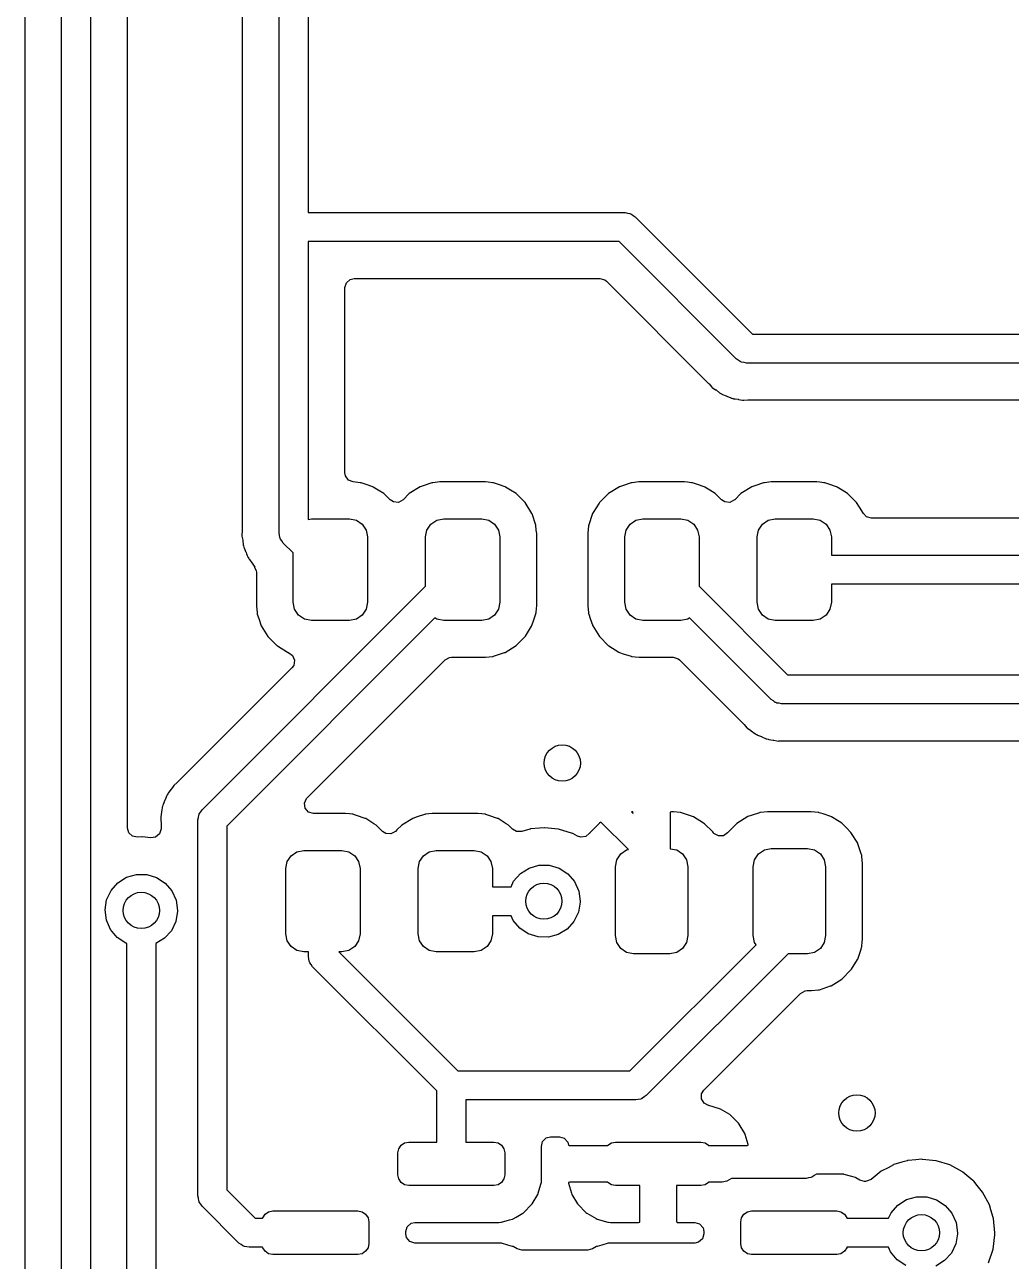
# Model space of a CAD drawing. Extents: x 61 to 228, y -146 to -45.
# Drawn here: x 85.65 to 99.26, y -104.43 to -87.38 of the extents above; entities that cross this region are included whole.
import ezdxf

# ---------------------------------------------------------------- set-up
doc = ezdxf.new("R2010")
doc.units = 0
doc.layers.add('BLACK', color=7, linetype='CONTINUOUS')

msp = doc.modelspace()

# ---------------------------------------------------------------- linework, layer by layer
at = {"layer": 'BLACK', "linetype": 'CONTINUOUS'}
for p, q in [((86.16, -108.866), (86.16, -64.6035)), ((86.56, -64.6035), (86.56, -108.783)), ((85.6515, -64.8807), (85.6515, -108.837)), ((87.0685, -98.4601), (87.0685, -64.8807)), ((89.1591, -94.3864), (89.1591, -82.8944)), ((88.6506, -86.9354), (88.6506, -90.1631)), ((89.5591, -87.0499), (89.5591, -89.9719)), ((89.5591, -89.9719), (93.9314, -89.9719)), ((93.9314, -89.9719), (93.964, -89.9794)), ((93.964, -89.9794), (93.9972, -89.9831)), ((93.9972, -89.9831), (94.0069, -89.9893)), ((94.0069, -89.9893), (94.0181, -89.9918)), ((94.0181, -89.9918), (94.0442, -90.0127)), ((94.0442, -90.0127), (94.0725, -90.0305)), ((88.6506, -90.1638), (88.6501, -90.2539)), ((88.6506, -90.1631), (88.6506, -90.1638)), ((94.0725, -90.0305), (95.6884, -91.6464)), ((88.6501, -90.2539), (88.6505, -90.2554)), ((88.6505, -90.2554), (88.6506, -90.2574)), ((88.6506, -90.2574), (88.6506, -94.3575)), ((93.8483, -90.3719), (89.5591, -90.3719)), ((89.5591, -90.3719), (89.5591, -94.2034)), ((95.4642, -91.9878), (93.8483, -90.3719)), ((90.0676, -91.0064), (90.0876, -90.9383)), ((90.0676, -93.5606), (90.0676, -91.0064)), ((90.0876, -90.9383), (90.1413, -90.8918)), ((90.1413, -90.8918), (90.1936, -90.8804)), ((90.1936, -90.8804), (93.5854, -90.8804)), ((93.5854, -90.8804), (93.6536, -90.9004)), ((93.6536, -90.9004), (93.6745, -90.9173)), ((93.6745, -90.9173), (95.0841, -92.3269)), ((95.6884, -91.6464), (103.778, -91.6464)), ((95.4925, -92.0056), (95.4642, -91.9878)), ((95.5186, -92.0265), (95.4925, -92.0056)), ((95.5298, -92.029), (95.5186, -92.0265)), ((95.5395, -92.0352), (95.5298, -92.029)), ((95.5727, -92.0389), (95.5395, -92.0352)), ((95.6053, -92.0464), (95.5727, -92.0389)), ((103.861, -92.0464), (95.6053, -92.0464)), ((95.0841, -92.3269), (95.09, -92.3332)), ((95.09, -92.3332), (95.128, -92.3768)), ((95.128, -92.3768), (95.1343, -92.3812)), ((95.1343, -92.3812), (95.1803, -92.4135)), ((95.1803, -92.4135), (95.1856, -92.4174)), ((95.1856, -92.4174), (95.2359, -92.4569)), ((95.2359, -92.4569), (95.2428, -92.46)), ((95.2428, -92.46), (95.2451, -92.4614)), ((95.2451, -92.4614), (95.2598, -92.4698)), ((95.2598, -92.4698), (95.2621, -92.471)), ((95.2621, -92.471), (95.2683, -92.4754)), ((95.2683, -92.4754), (95.2754, -92.4781)), ((95.2754, -92.4781), (95.2754, -92.4782)), ((95.2754, -92.4782), (95.3279, -92.4986)), ((95.3279, -92.4986), (95.334, -92.5012)), ((95.334, -92.5012), (95.3922, -92.5274)), ((95.3922, -92.5274), (95.3996, -92.5288)), ((95.3996, -92.5288), (95.4022, -92.5296)), ((95.4022, -92.5296), (95.4185, -92.5343)), ((95.4185, -92.5343), (95.421, -92.5349)), ((95.421, -92.5349), (95.4281, -92.5377)), ((95.4281, -92.5377), (95.4489, -92.5404)), ((95.4489, -92.5404), (95.4915, -92.546)), ((95.4915, -92.546), (95.498, -92.5471)), ((95.498, -92.5471), (95.5515, -92.557)), ((95.5515, -92.557), (95.5608, -92.5587)), ((95.5608, -92.5587), (95.5684, -92.5583)), ((95.5684, -92.5583), (95.623, -92.5551)), ((95.5684, -92.5583), (95.5684, -92.5583)), ((95.623, -92.5551), (95.6303, -92.5549)), ((95.6303, -92.5549), (103.832, -92.5549)), ((90.0742, -93.601), (90.0676, -93.5606)), ((90.115, -93.6591), (90.0742, -93.601)), ((90.1808, -93.686), (90.115, -93.6591)), ((90.244, -93.6925), (90.1808, -93.686)), ((90.2776, -93.6959), (90.244, -93.6925)), ((90.2845, -93.6966), (90.2776, -93.6959)), ((90.2776, -93.6959), (90.2776, -93.6959)), ((90.291, -93.6988), (90.2845, -93.6966)), ((90.3599, -93.7216), (90.291, -93.6988)), ((90.291, -93.6988), (90.291, -93.6988)), ((90.4523, -93.7523), (90.3599, -93.7216)), ((90.4586, -93.7561), (90.4523, -93.7523)), ((90.5269, -93.7982), (90.4586, -93.7561)), ((90.4586, -93.7561), (90.4586, -93.7561)), ((91.1057, -93.7528), (90.9553, -93.8459)), ((91.1482, -93.7386), (91.1057, -93.7528)), ((91.2669, -93.6991), (91.1482, -93.7386)), ((91.2734, -93.6969), (91.2669, -93.6991)), ((91.2669, -93.6991), (91.2669, -93.6991)), ((91.2803, -93.6962), (91.2734, -93.6969)), ((91.3759, -93.6862), (91.2803, -93.6962)), ((91.2803, -93.6962), (91.2803, -93.6962)), ((91.376, -93.6862), (91.3759, -93.6862)), ((91.3792, -93.6859), (91.376, -93.6862)), ((92.005, -93.6859), (91.3792, -93.6859)), ((92.0448, -93.69), (92.005, -93.6859)), ((92.1026, -93.6959), (92.0448, -93.69)), ((92.1095, -93.6966), (92.1026, -93.6959)), ((92.1026, -93.6959), (92.1026, -93.6959)), ((92.116, -93.6988), (92.1095, -93.6966)), ((92.1849, -93.7216), (92.116, -93.6988)), ((92.116, -93.6988), (92.116, -93.6988)), ((92.2773, -93.7523), (92.1849, -93.7216)), ((92.2836, -93.7561), (92.2773, -93.7523)), ((92.3519, -93.7982), (92.2836, -93.7561)), ((92.2836, -93.7561), (92.2836, -93.7561)), ((93.8527, -93.7528), (93.7023, -93.8459)), ((93.8952, -93.7386), (93.8527, -93.7528)), ((94.0139, -93.6991), (93.8952, -93.7386)), ((94.0204, -93.6969), (94.0139, -93.6991)), ((94.0139, -93.6991), (94.0139, -93.6991)), ((94.0273, -93.6962), (94.0204, -93.6969)), ((94.1229, -93.6862), (94.0273, -93.6962)), ((94.0273, -93.6962), (94.0273, -93.6962)), ((94.123, -93.6862), (94.1229, -93.6862)), ((94.1262, -93.6859), (94.123, -93.6862)), ((94.752, -93.6859), (94.1262, -93.6859)), ((94.7918, -93.69), (94.752, -93.6859)), ((94.8496, -93.6959), (94.7918, -93.69)), ((94.8565, -93.6966), (94.8496, -93.6959)), ((94.8496, -93.6959), (94.8496, -93.6959)), ((94.863, -93.6988), (94.8565, -93.6966)), ((94.9319, -93.7216), (94.863, -93.6988)), ((94.863, -93.6988), (94.863, -93.6988)), ((95.0243, -93.7523), (94.9319, -93.7216)), ((95.0306, -93.7561), (95.0243, -93.7523)), ((95.0989, -93.7982), (95.0306, -93.7561)), ((95.0306, -93.7561), (95.0306, -93.7561)), ((95.6777, -93.7528), (95.5273, -93.8459)), ((95.7202, -93.7386), (95.6777, -93.7528)), ((95.8389, -93.6991), (95.7202, -93.7386)), ((95.8454, -93.6969), (95.8389, -93.6991)), ((95.8389, -93.6991), (95.8389, -93.6991)), ((95.8523, -93.6962), (95.8454, -93.6969)), ((95.9479, -93.6862), (95.8523, -93.6962)), ((95.8523, -93.6962), (95.8523, -93.6962)), ((95.948, -93.6862), (95.9479, -93.6862)), ((95.9512, -93.6859), (95.948, -93.6862)), ((96.577, -93.6859), (95.9512, -93.6859)), ((96.6168, -93.69), (96.577, -93.6859)), ((96.6746, -93.6959), (96.6168, -93.69)), ((96.6815, -93.6966), (96.6746, -93.6959)), ((96.6746, -93.6959), (96.6746, -93.6959)), ((96.688, -93.6988), (96.6815, -93.6966)), ((96.7569, -93.7216), (96.688, -93.6988)), ((96.688, -93.6988), (96.688, -93.6988)), ((96.8493, -93.7523), (96.7569, -93.7216)), ((96.8556, -93.7561), (96.8493, -93.7523)), ((96.9239, -93.7982), (96.8556, -93.7561)), ((96.8556, -93.7561), (96.8556, -93.7561)), ((90.6029, -93.8451), (90.5269, -93.7982)), ((90.6081, -93.8503), (90.6029, -93.8451)), ((90.6906, -93.9327), (90.6081, -93.8503)), ((90.7357, -93.9616), (90.6906, -93.9327)), ((90.8688, -93.9325), (90.8065, -93.9666)), ((90.8713, -93.93), (90.8688, -93.9325)), ((90.9553, -93.8459), (90.8713, -93.93)), ((92.4279, -93.8451), (92.3519, -93.7982)), ((92.4331, -93.8503), (92.4279, -93.8451)), ((92.5436, -93.9606), (92.4331, -93.8503)), ((93.7023, -93.8459), (93.5773, -93.9711)), ((95.1749, -93.8451), (95.0989, -93.7982)), ((95.1801, -93.8503), (95.1749, -93.8451)), ((95.2626, -93.9327), (95.1801, -93.8503)), ((95.3077, -93.9616), (95.2626, -93.9327)), ((95.4408, -93.9325), (95.3785, -93.9666)), ((95.4433, -93.93), (95.4408, -93.9325)), ((95.5273, -93.8459), (95.4433, -93.93)), ((96.9999, -93.8451), (96.9239, -93.7982)), ((97.0051, -93.8503), (96.9999, -93.8451)), ((97.1156, -93.9606), (97.0051, -93.8503)), ((90.8065, -93.9666), (90.7357, -93.9616)), ((92.5531, -93.9701), (92.5436, -93.9606)), ((92.6461, -94.1205), (92.5531, -93.9701)), ((93.4928, -94.1081), (93.4845, -94.1217)), ((93.5735, -93.9773), (93.4928, -94.1081)), ((93.5773, -93.9711), (93.5735, -93.9773)), ((93.5735, -93.9773), (93.5735, -93.9773)), ((95.3785, -93.9666), (95.3077, -93.9616)), ((97.1251, -93.9701), (97.1156, -93.9606)), ((97.1644, -94.0336), (97.1251, -93.9701)), ((97.2181, -94.1205), (97.1644, -94.0336)), ((89.5591, -94.2034), (89.6046, -94.1944)), ((89.6046, -94.1944), (90.1296, -94.1944)), ((90.1296, -94.1944), (90.2253, -94.2134)), ((90.2253, -94.2134), (90.3064, -94.2676)), ((90.3064, -94.2676), (90.3606, -94.3487)), ((91.1986, -94.3487), (91.2528, -94.2676)), ((91.2528, -94.2676), (91.3339, -94.2134)), ((91.3339, -94.2134), (91.4296, -94.1944)), ((91.4296, -94.1944), (91.9546, -94.1944)), ((91.9546, -94.1944), (92.0503, -94.2134)), ((92.0503, -94.2134), (92.1314, -94.2676)), ((92.1314, -94.2676), (92.1856, -94.3487)), ((92.6485, -94.1274), (92.6461, -94.1205)), ((92.6992, -94.2794), (92.6485, -94.1274)), ((92.7021, -94.2882), (92.6992, -94.2794)), ((92.7028, -94.2951), (92.7021, -94.2882)), ((93.4288, -94.2895), (93.4181, -94.394)), ((93.4845, -94.1217), (93.4288, -94.2895)), ((93.9456, -94.3487), (93.9998, -94.2676)), ((93.9998, -94.2676), (94.0809, -94.2134)), ((94.0809, -94.2134), (94.1766, -94.1944)), ((94.1766, -94.1944), (94.7016, -94.1944)), ((94.7016, -94.1944), (94.7973, -94.2134)), ((94.7973, -94.2134), (94.8784, -94.2676)), ((94.8784, -94.2676), (94.9326, -94.3487)), ((95.7706, -94.3487), (95.8248, -94.2676)), ((95.8248, -94.2676), (95.9059, -94.2134)), ((95.9059, -94.2134), (96.0016, -94.1944)), ((96.0016, -94.1944), (96.5266, -94.1944)), ((96.5266, -94.1944), (96.6223, -94.2134)), ((96.6223, -94.2134), (96.7034, -94.2676)), ((96.7034, -94.2676), (96.7576, -94.3487)), ((97.2194, -94.1197), (97.2181, -94.1205)), ((97.2599, -94.1659), (97.2194, -94.1197)), ((97.328, -94.1859), (97.2599, -94.1659)), ((101.55, -94.1859), (97.328, -94.1859)), ((88.647, -94.4139), (88.6464, -94.4238)), ((88.6464, -94.4238), (88.6477, -94.4312)), ((88.6503, -94.3661), (88.647, -94.4139)), ((88.6477, -94.4312), (88.6477, -94.4312)), ((88.6477, -94.4312), (88.6574, -94.4867)), ((88.6506, -94.3575), (88.6503, -94.3661)), ((89.1665, -94.419), (89.1591, -94.3864)), ((89.1702, -94.4522), (89.1665, -94.419)), ((89.1763, -94.4619), (89.1702, -94.4522)), ((90.3606, -94.3487), (90.3796, -94.4444)), ((90.3796, -94.4444), (90.3796, -95.3444)), ((91.1796, -94.4444), (91.1986, -94.3487)), ((91.1796, -95.1241), (91.1796, -94.4444)), ((92.1856, -94.3487), (92.2046, -94.4444)), ((92.2046, -94.4444), (92.2046, -95.3444)), ((92.7121, -94.3843), (92.7028, -94.2951)), ((92.7028, -94.2951), (92.7028, -94.2951)), ((92.7131, -94.394), (92.7121, -94.3843)), ((92.7131, -95.3948), (92.7131, -94.394)), ((93.4181, -94.394), (93.4181, -95.3948)), ((93.9266, -94.4444), (93.9456, -94.3487)), ((93.9266, -95.3444), (93.9266, -94.4444)), ((94.9326, -94.3487), (94.9516, -94.4444)), ((94.9516, -94.4444), (94.9516, -95.1241)), ((95.7516, -94.4444), (95.7706, -94.3487)), ((95.7516, -95.3444), (95.7516, -94.4444)), ((96.7576, -94.3487), (96.7766, -94.4444)), ((96.7766, -94.4444), (96.7766, -94.6944)), ((88.6574, -94.4867), (88.6583, -94.4932)), ((88.6583, -94.4932), (88.666, -94.5566)), ((88.666, -94.5566), (88.6687, -94.5637)), ((88.6687, -94.5637), (88.6693, -94.5664)), ((88.6693, -94.5664), (88.6738, -94.5827)), ((88.6738, -94.5827), (88.6745, -94.5852)), ((88.6745, -94.5852), (88.6759, -94.5927)), ((88.6759, -94.5927), (88.6987, -94.6448)), ((89.1789, -94.4731), (89.1763, -94.4619)), ((89.1997, -94.4993), (89.1789, -94.4731)), ((89.2174, -94.5276), (89.1997, -94.4993)), ((89.3546, -94.6647), (89.2174, -94.5276)), ((88.6987, -94.6448), (88.7015, -94.6512)), ((88.7015, -94.6512), (88.704, -94.6573)), ((88.704, -94.6573), (88.7113, -94.6764)), ((88.7113, -94.6764), (88.7209, -94.7019)), ((88.7209, -94.7019), (88.7266, -94.7171)), ((88.7266, -94.7171), (88.7309, -94.7233)), ((88.7309, -94.7233), (88.7322, -94.7257)), ((88.7322, -94.7257), (88.7404, -94.7405)), ((88.7404, -94.7405), (88.7417, -94.7428)), ((88.7417, -94.7428), (88.7448, -94.7497)), ((88.7448, -94.7497), (88.7494, -94.7557)), ((88.7494, -94.7557), (88.7837, -94.8004)), ((88.7837, -94.8004), (88.7876, -94.8057)), ((89.3546, -95.3444), (89.3546, -94.6647)), ((96.7766, -94.6944), (101.575, -94.6944)), ((88.7876, -94.8057), (88.8237, -94.8584)), ((88.8237, -94.8584), (88.821, -94.8603)), ((88.821, -94.8603), (88.8447, -94.9111)), ((88.8447, -94.9111), (88.8461, -94.93)), ((88.8461, -94.93), (88.8461, -95.3948)), ((88.0982, -98.2055), (91.1796, -95.1241)), ((94.9516, -95.1241), (96.1729, -96.3454)), ((101.492, -95.0944), (96.7766, -95.0944)), ((96.7766, -95.0944), (96.7766, -95.3444)), ((88.8461, -95.3948), (88.8464, -95.398)), ((88.8464, -95.398), (88.8464, -95.398)), ((88.8464, -95.398), (88.8554, -95.4846)), ((89.3736, -95.4401), (89.3546, -95.3444)), ((89.4278, -95.5212), (89.3736, -95.4401)), ((90.3606, -95.4401), (90.3064, -95.5212)), ((90.3796, -95.3444), (90.3606, -95.4401)), ((92.1856, -95.4401), (92.1314, -95.5212)), ((92.2046, -95.3444), (92.1856, -95.4401)), ((92.704, -95.4835), (92.7096, -95.4291)), ((92.7096, -95.4291), (92.7131, -95.3948)), ((93.4181, -95.3948), (93.4184, -95.398)), ((93.4184, -95.398), (93.4184, -95.398)), ((93.4184, -95.398), (93.4274, -95.4846)), ((93.9456, -95.4401), (93.9266, -95.3444)), ((93.9998, -95.5212), (93.9456, -95.4401)), ((95.7706, -95.4401), (95.7516, -95.3444)), ((95.8248, -95.5212), (95.7706, -95.4401)), ((96.7576, -95.4401), (96.7034, -95.5212)), ((96.7766, -95.3444), (96.7576, -95.4401)), ((91.31, -95.5594), (88.4396, -98.4297)), ((88.8554, -95.4846), (88.8571, -95.5006)), ((88.8571, -95.5006), (88.8593, -95.5071)), ((88.8593, -95.5071), (88.8593, -95.5071)), ((88.8593, -95.5071), (88.8796, -95.568)), ((88.8796, -95.568), (88.913, -95.6683)), ((89.5089, -95.5754), (89.4278, -95.5212)), ((89.6046, -95.5944), (89.5089, -95.5754)), ((90.1296, -95.5944), (89.6046, -95.5944)), ((90.2253, -95.5754), (90.1296, -95.5944)), ((90.3064, -95.5212), (90.2253, -95.5754)), ((91.3339, -95.5754), (91.31, -95.5594)), ((91.4296, -95.5944), (91.3339, -95.5754)), ((91.9546, -95.5944), (91.4296, -95.5944)), ((92.0503, -95.5754), (91.9546, -95.5944)), ((92.1314, -95.5212), (92.0503, -95.5754)), ((92.6467, -95.6671), (92.6732, -95.5874)), ((92.6732, -95.5874), (92.7002, -95.5058)), ((92.7002, -95.5058), (92.7024, -95.4993)), ((92.7002, -95.5058), (92.7002, -95.5058)), ((92.7024, -95.4993), (92.704, -95.4835)), ((93.4274, -95.4846), (93.4291, -95.5006)), ((93.4291, -95.5006), (93.4313, -95.5071)), ((93.4313, -95.5071), (93.4313, -95.5071)), ((93.4313, -95.5071), (93.4516, -95.568)), ((93.4516, -95.568), (93.4851, -95.6683)), ((94.0809, -95.5754), (93.9998, -95.5212)), ((94.1766, -95.5944), (94.0809, -95.5754)), ((94.7016, -95.5944), (94.1766, -95.5944)), ((94.7973, -95.5754), (94.7016, -95.5944)), ((94.8212, -95.5594), (94.7973, -95.5754)), ((95.9487, -96.6868), (94.8212, -95.5594)), ((95.9059, -95.5754), (95.8248, -95.5212)), ((96.0016, -95.5944), (95.9059, -95.5754)), ((96.5266, -95.5944), (96.0016, -95.5944)), ((96.6223, -95.5754), (96.5266, -95.5944)), ((96.7034, -95.5212), (96.6223, -95.5754)), ((88.913, -95.6683), (89.0061, -95.8187)), ((89.0061, -95.8187), (89.1313, -95.9437)), ((92.4289, -95.9429), (92.5539, -95.8177)), ((92.5539, -95.8177), (92.5577, -95.8115)), ((92.5577, -95.8115), (92.6429, -95.6734)), ((92.6429, -95.6734), (92.6467, -95.6671)), ((92.6429, -95.6734), (92.6429, -95.6734)), ((93.4851, -95.6683), (93.5781, -95.8187)), ((93.5781, -95.8187), (93.7033, -95.9437)), ((89.1313, -95.9437), (89.1375, -95.9475)), ((89.1375, -95.9475), (89.1375, -95.9475)), ((89.1375, -95.9475), (89.2747, -96.0321)), ((92.2785, -96.0359), (92.4289, -95.9429)), ((93.7033, -95.9437), (93.7095, -95.9475)), ((93.7095, -95.9475), (93.7095, -95.9475)), ((93.7095, -95.9475), (93.8467, -96.0321)), ((89.2747, -96.0321), (89.2819, -96.0365)), ((89.2819, -96.0365), (89.2888, -96.0388)), ((89.2888, -96.0388), (89.2954, -96.0419)), ((89.2954, -96.0419), (89.2948, -96.0433)), ((89.2948, -96.0433), (89.3463, -96.079)), ((89.3463, -96.079), (89.3735, -96.1445)), ((89.3735, -96.1445), (89.361, -96.2144)), ((90.404, -97.1845), (91.4487, -96.1398)), ((91.4487, -96.1398), (91.511, -96.1058)), ((91.511, -96.1058), (91.5378, -96.1029)), ((91.5378, -96.1029), (92.005, -96.1029)), ((92.005, -96.1029), (92.0082, -96.1026)), ((92.0082, -96.1026), (92.1039, -96.0926)), ((92.0082, -96.1026), (92.0082, -96.1026)), ((92.1039, -96.0926), (92.1108, -96.0919)), ((92.1039, -96.0926), (92.1039, -96.0926)), ((92.1108, -96.0919), (92.1173, -96.0897)), ((92.1173, -96.0897), (92.2695, -96.039)), ((92.1173, -96.0897), (92.1173, -96.0897)), ((92.2695, -96.039), (92.2785, -96.0359)), ((93.8467, -96.0321), (93.8539, -96.0365)), ((93.8539, -96.0365), (93.9064, -96.0539)), ((93.9064, -96.0539), (94.0152, -96.09)), ((94.0152, -96.09), (94.0152, -96.09)), ((94.0152, -96.09), (94.0217, -96.0922)), ((94.0217, -96.0922), (94.0286, -96.0929)), ((94.0286, -96.0929), (94.0286, -96.0929)), ((94.0286, -96.0929), (94.0686, -96.097)), ((94.0686, -96.097), (94.1262, -96.1029)), ((94.1262, -96.1029), (94.5934, -96.1029)), ((94.5934, -96.1029), (94.6616, -96.1229)), ((94.6616, -96.1229), (94.6825, -96.1398)), ((94.6825, -96.1398), (95.5686, -97.0259)), ((89.3373, -96.2472), (87.7591, -97.8254)), ((89.361, -96.2144), (89.3373, -96.2472)), ((96.1729, -96.3454), (101.067, -96.3454)), ((95.977, -96.7046), (95.9487, -96.6868)), ((96.0031, -96.7255), (95.977, -96.7046)), ((96.0143, -96.728), (96.0031, -96.7255)), ((96.024, -96.7342), (96.0143, -96.728)), ((96.0572, -96.7379), (96.024, -96.7342)), ((96.0898, -96.7454), (96.0572, -96.7379)), ((100.984, -96.7454), (96.0898, -96.7454)), ((89.5457, -98.0428), (90.404, -97.1845)), ((95.5686, -97.0259), (95.5745, -97.0322)), ((95.5745, -97.0322), (95.6125, -97.0758)), ((95.6125, -97.0758), (95.6188, -97.0802)), ((95.6188, -97.0802), (95.6648, -97.1125)), ((95.6648, -97.1125), (95.6701, -97.1164)), ((95.6701, -97.1164), (95.7204, -97.1559)), ((95.7204, -97.1559), (95.7273, -97.159)), ((95.7273, -97.159), (95.7296, -97.1604)), ((95.7296, -97.1604), (95.7443, -97.1688)), ((95.7443, -97.1688), (95.7466, -97.17)), ((95.7466, -97.17), (95.7528, -97.1744)), ((95.7528, -97.1744), (95.7599, -97.1771)), ((95.7599, -97.1771), (95.7599, -97.1772)), ((95.7599, -97.1772), (95.8124, -97.1976)), ((95.8124, -97.1976), (95.8185, -97.2002)), ((95.8185, -97.2002), (95.8767, -97.2264)), ((95.8767, -97.2264), (95.8841, -97.2278)), ((95.8841, -97.2278), (95.8867, -97.2286)), ((95.8867, -97.2286), (95.903, -97.2333)), ((95.903, -97.2333), (95.9055, -97.2339)), ((95.9055, -97.2339), (95.9126, -97.2367)), ((95.9126, -97.2367), (95.9411, -97.2404)), ((95.9411, -97.2404), (95.976, -97.245)), ((95.976, -97.245), (95.9825, -97.2461)), ((95.9825, -97.2461), (96.0248, -97.2539)), ((96.0248, -97.2539), (96.0453, -97.2577)), ((96.0453, -97.2577), (96.0529, -97.2573)), ((96.0529, -97.2573), (96.1075, -97.2541)), ((96.0529, -97.2573), (96.0529, -97.2573)), ((96.1075, -97.2541), (96.1148, -97.2539)), ((96.1148, -97.2539), (100.025, -97.2539)), ((87.7092, -97.8693), (87.6887, -97.8985)), ((87.7528, -97.8313), (87.7092, -97.8693)), ((87.7591, -97.8254), (87.7528, -97.8313)), ((87.6078, -98.0167), (87.5874, -98.0692)), ((87.6106, -98.0096), (87.6078, -98.0167)), ((87.6078, -98.0167), (87.6078, -98.0167)), ((87.615, -98.0034), (87.6106, -98.0096)), ((87.6162, -98.0011), (87.615, -98.0034)), ((87.6246, -97.9864), (87.6162, -98.0011)), ((87.626, -97.9841), (87.6246, -97.9864)), ((87.6291, -97.9772), (87.626, -97.9841)), ((87.6685, -97.9269), (87.6291, -97.9772)), ((87.6725, -97.9216), (87.6685, -97.9269)), ((87.6887, -97.8985), (87.6725, -97.9216)), ((87.5473, -98.1769), (87.54, -98.2328)), ((87.5483, -98.1694), (87.5473, -98.1769)), ((87.5473, -98.1769), (87.5473, -98.1769)), ((87.5511, -98.1623), (87.5483, -98.1694)), ((87.5517, -98.1597), (87.5511, -98.1623)), ((87.5564, -98.1435), (87.5517, -98.1597)), ((87.5572, -98.1409), (87.5564, -98.1435)), ((87.5586, -98.1335), (87.5572, -98.1409)), ((87.5848, -98.0752), (87.5586, -98.1335)), ((87.5874, -98.0692), (87.5848, -98.0752)), ((88.0804, -98.2338), (88.0982, -98.2055)), ((89.51, -98.114), (89.5395, -98.0494)), ((89.5201, -98.1842), (89.51, -98.114)), ((89.5666, -98.2379), (89.5201, -98.1842)), ((89.5395, -98.0494), (89.5457, -98.0428)), ((87.5389, -98.2393), (87.5273, -98.3021)), ((87.5273, -98.3021), (87.5277, -98.3097)), ((87.5277, -98.3097), (87.5277, -98.3097)), ((87.5277, -98.3097), (87.5309, -98.3643)), ((87.5309, -98.3643), (87.5311, -98.3715)), ((87.5311, -98.3715), (87.5311, -98.4679)), ((87.54, -98.2328), (87.5389, -98.2393)), ((88.0396, -98.3466), (88.0471, -98.314)), ((88.0396, -103.53), (88.0396, -98.3466)), ((88.0471, -98.314), (88.0508, -98.2808)), ((88.0508, -98.2808), (88.057, -98.2711)), ((88.057, -98.2711), (88.0595, -98.2599)), ((88.0595, -98.2599), (88.0804, -98.2338)), ((89.6348, -98.2579), (89.5666, -98.2379)), ((90.0765, -98.2579), (89.6348, -98.2579)), ((90.1311, -98.2635), (90.0765, -98.2579)), ((90.1741, -98.2679), (90.1311, -98.2635)), ((90.181, -98.2686), (90.1741, -98.2679)), ((90.1741, -98.2679), (90.1741, -98.2679)), ((90.1875, -98.2708), (90.181, -98.2686)), ((90.2262, -98.2836), (90.1875, -98.2708)), ((90.1875, -98.2708), (90.1875, -98.2708)), ((90.3488, -98.3243), (90.2262, -98.2836)), ((90.3551, -98.3281), (90.3488, -98.3243)), ((90.4686, -98.3981), (90.3551, -98.3281)), ((90.3551, -98.3281), (90.3551, -98.3281)), ((91.0022, -98.3248), (90.8518, -98.4179)), ((91.0659, -98.3036), (91.0022, -98.3248)), ((91.1634, -98.2711), (91.0659, -98.3036)), ((91.1699, -98.2689), (91.1634, -98.2711)), ((91.1634, -98.2711), (91.1634, -98.2711)), ((91.1768, -98.2682), (91.1699, -98.2689)), ((91.2724, -98.2582), (91.1768, -98.2682)), ((91.1768, -98.2682), (91.1768, -98.2682)), ((91.2725, -98.2582), (91.2724, -98.2582)), ((91.2757, -98.2579), (91.2725, -98.2582)), ((91.9015, -98.2579), (91.2757, -98.2579)), ((91.9561, -98.2635), (91.9015, -98.2579)), ((91.9991, -98.2679), (91.9561, -98.2635)), ((92.006, -98.2686), (91.9991, -98.2679)), ((91.9991, -98.2679), (91.9991, -98.2679)), ((92.0125, -98.2708), (92.006, -98.2686)), ((92.0512, -98.2836), (92.0125, -98.2708)), ((92.0125, -98.2708), (92.0125, -98.2708)), ((92.1738, -98.3243), (92.0512, -98.2836)), ((92.1801, -98.3281), (92.1738, -98.3243)), ((92.2936, -98.3981), (92.1801, -98.3281)), ((92.1801, -98.3281), (92.1801, -98.3281)), ((93.5991, -98.3778), (93.5803, -98.3895)), ((93.9769, -98.7556), (93.5991, -98.3778)), ((94.0204, -98.2334), (94.0441, -98.2571)), ((94.0306, -98.2334), (94.0204, -98.2334)), ((94.0382, -98.2351), (94.0306, -98.2334)), ((94.0396, -98.2363), (94.0382, -98.2351)), ((94.0441, -98.2515), (94.0396, -98.2363)), ((94.0441, -98.2571), (94.0441, -98.2515)), ((94.5538, -98.2393), (94.5521, -98.2469)), ((94.5521, -98.2469), (94.5521, -98.7422)), ((94.555, -98.2379), (94.5538, -98.2393)), ((94.5702, -98.2334), (94.555, -98.2379)), ((94.5952, -98.2334), (94.5702, -98.2334)), ((94.6017, -98.2337), (94.5952, -98.2334)), ((94.696, -98.2434), (94.6017, -98.2337)), ((94.7094, -98.2463), (94.696, -98.2434)), ((94.8637, -98.2974), (94.7094, -98.2463)), ((94.8769, -98.3036), (94.8637, -98.2974)), ((95.0149, -98.3886), (94.8769, -98.3036)), ((95.6242, -98.2998), (95.4738, -98.3929)), ((95.6729, -98.2836), (95.6242, -98.2998)), ((95.7854, -98.2461), (95.6729, -98.2836)), ((95.7919, -98.2439), (95.7854, -98.2461)), ((95.7854, -98.2461), (95.7854, -98.2461)), ((95.7988, -98.2432), (95.7919, -98.2439)), ((95.8944, -98.2332), (95.7988, -98.2432)), ((95.7988, -98.2432), (95.7988, -98.2432)), ((95.8945, -98.2332), (95.8944, -98.2332)), ((95.8977, -98.2329), (95.8945, -98.2332)), ((96.4985, -98.2329), (95.8977, -98.2329)), ((96.5473, -98.2379), (96.4985, -98.2329)), ((96.5961, -98.2429), (96.5473, -98.2379)), ((96.603, -98.2436), (96.5961, -98.2429)), ((96.5961, -98.2429), (96.5961, -98.2429)), ((96.6095, -98.2458), (96.603, -98.2436)), ((96.6648, -98.2641), (96.6095, -98.2458)), ((96.6095, -98.2458), (96.6095, -98.2458)), ((96.7708, -98.2993), (96.6648, -98.2641)), ((96.7771, -98.3031), (96.7708, -98.2993)), ((96.8822, -98.3679), (96.7771, -98.3031)), ((96.7771, -98.3031), (96.7771, -98.3031)), ((96.9214, -98.3921), (96.8822, -98.3679)), ((87.0851, -98.5226), (87.0685, -98.4601)), ((87.1363, -98.5718), (87.0851, -98.5226)), ((87.5111, -98.536), (87.4574, -98.5825)), ((87.5311, -98.4679), (87.5111, -98.536)), ((88.4396, -98.4297), (88.4396, -103.448)), ((90.4994, -98.4171), (90.4686, -98.3981)), ((90.5046, -98.4223), (90.4994, -98.4171)), ((90.5871, -98.5047), (90.5046, -98.4223)), ((90.6322, -98.5336), (90.5871, -98.5047)), ((90.703, -98.5386), (90.6322, -98.5336)), ((90.7653, -98.5045), (90.703, -98.5386)), ((90.7856, -98.4842), (90.7653, -98.5045)), ((90.8518, -98.4179), (90.7856, -98.4842)), ((92.3244, -98.4171), (92.2936, -98.3981)), ((92.361, -98.4536), (92.3244, -98.4171)), ((92.3809, -98.4735), (92.361, -98.4536)), ((92.4345, -98.5052), (92.3809, -98.4735)), ((92.5055, -98.5052), (92.4345, -98.5052)), ((92.6158, -98.4727), (92.5055, -98.5052)), ((92.6217, -98.471), (92.6158, -98.4727)), ((92.6158, -98.4727), (92.6158, -98.4727)), ((92.6278, -98.4704), (92.6217, -98.471)), ((92.6279, -98.4704), (92.6278, -98.4704)), ((92.7499, -98.4593), (92.6279, -98.4704)), ((92.8187, -98.453), (92.7499, -98.4593)), ((92.8248, -98.4537), (92.8187, -98.453)), ((93.0092, -98.4731), (92.8248, -98.4537)), ((92.8248, -98.4537), (92.8248, -98.4537)), ((93.0154, -98.4737), (93.0092, -98.4731)), ((93.0092, -98.4731), (93.0092, -98.4731)), ((93.2043, -98.5322), (93.0154, -98.4737)), ((93.2097, -98.5351), (93.2043, -98.5322)), ((93.2769, -98.5714), (93.2097, -98.5351)), ((93.2097, -98.5351), (93.2097, -98.5351)), ((93.4404, -98.53), (93.3913, -98.5742)), ((93.4408, -98.5304), (93.4404, -98.53)), ((93.4428, -98.5279), (93.4408, -98.5304)), ((93.4441, -98.5267), (93.4428, -98.5279)), ((93.4453, -98.5246), (93.4441, -98.5267)), ((93.4544, -98.5132), (93.4453, -98.5246)), ((93.5689, -98.3985), (93.4544, -98.5132)), ((93.5803, -98.3895), (93.5689, -98.3985)), ((95.0263, -98.3977), (95.0149, -98.3886)), ((95.141, -98.5122), (95.0263, -98.3977)), ((95.149, -98.5223), (95.141, -98.5122)), ((95.1564, -98.5308), (95.149, -98.5223)), ((95.2178, -98.5665), (95.1564, -98.5308)), ((95.346, -98.5226), (95.2887, -98.5632)), ((95.3488, -98.5181), (95.346, -98.5226)), ((95.4738, -98.3929), (95.3488, -98.5181)), ((96.9853, -98.4559), (96.9214, -98.3921)), ((97.0466, -98.5171), (96.9853, -98.4559)), ((97.1396, -98.6675), (97.0466, -98.5171)), ((87.2059, -98.5856), (87.1363, -98.5718)), ((87.2666, -98.58), (87.2059, -98.5856)), ((87.2727, -98.5807), (87.2666, -98.58)), ((87.3919, -98.5932), (87.2727, -98.5807)), ((87.2727, -98.5807), (87.2727, -98.5807)), ((87.4574, -98.5825), (87.3919, -98.5932)), ((93.3212, -98.5856), (93.2769, -98.5714)), ((93.3913, -98.5742), (93.3212, -98.5856)), ((95.2887, -98.5632), (95.2178, -98.5665)), ((97.142, -98.6744), (97.1396, -98.6675)), ((97.1832, -98.7981), (97.142, -98.6744)), ((89.2701, -98.9207), (89.3243, -98.8396)), ((89.3243, -98.8396), (89.4054, -98.7854)), ((89.4054, -98.7854), (89.5011, -98.7664)), ((89.5011, -98.7664), (90.0261, -98.7664)), ((90.0261, -98.7664), (90.1218, -98.7854)), ((90.1218, -98.7854), (90.2029, -98.8396)), ((90.2029, -98.8396), (90.2571, -98.9207)), ((91.0951, -98.9207), (91.1493, -98.8396)), ((91.1493, -98.8396), (91.2304, -98.7854)), ((91.2304, -98.7854), (91.3261, -98.7664)), ((91.3261, -98.7664), (91.8511, -98.7664)), ((91.8511, -98.7664), (91.9468, -98.7854)), ((91.9468, -98.7854), (92.0279, -98.8396)), ((92.0279, -98.8396), (92.0821, -98.9207)), ((93.8171, -98.8957), (93.8713, -98.8146)), ((93.8713, -98.8146), (93.9524, -98.7604)), ((93.9524, -98.7604), (93.9769, -98.7556)), ((94.5521, -98.7422), (94.6438, -98.7604)), ((94.6438, -98.7604), (94.7249, -98.8146)), ((94.7249, -98.8146), (94.7791, -98.8957)), ((95.7171, -98.8957), (95.7713, -98.8146)), ((95.7713, -98.8146), (95.8524, -98.7604)), ((95.8524, -98.7604), (95.9481, -98.7414)), ((95.9481, -98.7414), (96.4481, -98.7414)), ((96.4481, -98.7414), (96.5438, -98.7604)), ((96.5438, -98.7604), (96.6249, -98.8146)), ((96.6249, -98.8146), (96.6791, -98.8957)), ((97.1956, -98.8352), (97.1832, -98.7981)), ((97.1963, -98.8421), (97.1956, -98.8352)), ((97.2035, -98.9115), (97.1963, -98.8421)), ((97.1963, -98.8421), (97.1963, -98.8421)), ((89.2511, -99.0164), (89.2701, -98.9207)), ((89.2511, -99.9164), (89.2511, -99.0164)), ((90.2571, -98.9207), (90.2761, -99.0164)), ((90.2761, -99.0164), (90.2761, -99.9164)), ((91.0761, -99.0164), (91.0951, -98.9207)), ((91.0761, -99.9164), (91.0761, -99.0164)), ((92.0821, -98.9207), (92.1011, -99.0164)), ((92.1011, -99.0164), (92.1011, -99.2664)), ((92.4875, -99.0856), (92.6074, -99.01)), ((92.6074, -99.01), (92.7437, -98.971)), ((92.7437, -98.971), (92.8855, -98.9719)), ((92.8855, -98.9719), (93.0213, -99.0125)), ((93.0213, -99.0125), (93.1403, -99.0896)), ((93.7981, -98.9914), (93.8171, -98.8957)), ((93.7981, -99.9414), (93.7981, -98.9914)), ((94.7791, -98.8957), (94.7981, -98.9914)), ((94.7981, -98.9914), (94.7981, -99.9414)), ((95.6981, -98.9914), (95.7171, -98.8957)), ((95.6981, -99.9414), (95.6981, -98.9914)), ((96.6791, -98.8957), (96.6981, -98.9914)), ((96.6981, -98.9914), (96.6981, -99.9414)), ((97.2066, -98.941), (97.2035, -98.9115)), ((97.2066, -99.9918), (97.2066, -98.941)), ((86.8416, -99.3189), (86.9354, -99.2126)), ((86.9354, -99.2126), (87.0553, -99.137)), ((87.0553, -99.137), (87.1916, -99.098)), ((87.1916, -99.098), (87.3334, -99.0989)), ((87.3334, -99.0989), (87.4692, -99.1395)), ((87.4692, -99.1395), (87.5882, -99.2166)), ((87.5882, -99.2166), (87.6807, -99.324)), ((92.3587, -99.2664), (92.3937, -99.1919)), ((92.3937, -99.1919), (92.4875, -99.0856)), ((93.1403, -99.0896), (93.2328, -99.197)), ((93.2328, -99.197), (93.2915, -99.3261)), ((86.7813, -99.4472), (86.8416, -99.3189)), ((87.6807, -99.324), (87.7394, -99.4531)), ((92.1011, -99.2664), (92.3587, -99.2664)), ((93.2915, -99.3261), (93.3116, -99.4664)), ((86.7595, -99.5873), (86.7813, -99.4472)), ((87.7394, -99.4531), (87.7595, -99.5934)), ((93.3115, -99.4786), (93.2879, -99.6184)), ((93.3116, -99.4664), (93.3115, -99.4786)), ((86.7779, -99.7279), (86.7595, -99.5873)), ((86.835, -99.8576), (86.7779, -99.7279)), ((87.7358, -99.7454), (87.674, -99.873)), ((87.7594, -99.6056), (87.7358, -99.7454)), ((87.7595, -99.5934), (87.7594, -99.6056)), ((92.3589, -99.6664), (92.1011, -99.6664)), ((92.1011, -99.6664), (92.1011, -99.9164)), ((92.3871, -99.7306), (92.3589, -99.6664)), ((92.4783, -99.8391), (92.3871, -99.7306)), ((93.2879, -99.6184), (93.2261, -99.746)), ((86.9262, -99.9661), (86.835, -99.8576)), ((87.674, -99.873), (87.5789, -99.9781)), ((92.5963, -99.9177), (92.4783, -99.8391)), ((93.131, -99.8511), (93.0102, -99.9253)), ((93.2261, -99.746), (93.131, -99.8511)), ((87.0442, -100.045), (86.9262, -99.9661)), ((87.0595, -100.049), (87.0442, -100.045)), ((87.0595, -108.918), (87.0595, -100.049)), ((87.5789, -99.9781), (87.4595, -100.051)), ((87.4595, -100.051), (87.4595, -108.835)), ((89.2701, -100.012), (89.2511, -99.9164)), ((89.3243, -100.093), (89.2701, -100.012)), ((90.2571, -100.012), (90.2029, -100.093)), ((90.2761, -99.9164), (90.2571, -100.012)), ((91.0951, -100.012), (91.0761, -99.9164)), ((91.1493, -100.093), (91.0951, -100.012)), ((92.0821, -100.012), (92.0279, -100.093)), ((92.1011, -99.9164), (92.0821, -100.012)), ((92.7317, -99.96), (92.5963, -99.9177)), ((92.8734, -99.9626), (92.7317, -99.96)), ((93.0102, -99.9253), (92.8734, -99.9626)), ((93.8171, -100.037), (93.7981, -99.9414)), ((93.8713, -100.118), (93.8171, -100.037)), ((93.9988, -101.806), (95.7375, -100.068)), ((94.7791, -100.037), (94.7249, -100.118)), ((94.7981, -99.9414), (94.7791, -100.037)), ((95.7171, -100.037), (95.6981, -99.9414)), ((95.7375, -100.068), (95.7171, -100.037)), ((96.6791, -100.037), (96.6249, -100.118)), ((96.6981, -99.9414), (96.6791, -100.037)), ((97.1967, -100.088), (97.2024, -100.033)), ((97.2024, -100.033), (97.2066, -99.9918)), ((89.4054, -100.147), (89.3243, -100.093)), ((89.5011, -100.166), (89.4054, -100.147)), ((89.5636, -100.166), (89.5011, -100.166)), ((89.5636, -100.228), (89.5636, -100.166)), ((89.571, -100.261), (89.5636, -100.228)), ((90.0261, -100.166), (89.9844, -100.166)), ((89.9844, -100.166), (91.6244, -101.806)), ((90.1218, -100.147), (90.0261, -100.166)), ((90.2029, -100.093), (90.1218, -100.147)), ((91.2304, -100.147), (91.1493, -100.093)), ((91.3261, -100.166), (91.2304, -100.147)), ((91.8511, -100.166), (91.3261, -100.166)), ((91.9468, -100.147), (91.8511, -100.166)), ((92.0279, -100.093), (91.9468, -100.147)), ((93.9524, -100.172), (93.8713, -100.118)), ((94.0481, -100.191), (93.9524, -100.172)), ((94.5481, -100.191), (94.0481, -100.191)), ((96.1794, -100.191), (94.2228, -102.148)), ((94.6438, -100.172), (94.5481, -100.191)), ((94.7249, -100.118), (94.6438, -100.172)), ((96.4481, -100.191), (96.1794, -100.191)), ((96.5438, -100.172), (96.4481, -100.191)), ((96.6249, -100.118), (96.5438, -100.172)), ((97.1402, -100.264), (97.1859, -100.127)), ((97.1859, -100.127), (97.1937, -100.103)), ((97.1937, -100.103), (97.1959, -100.096)), ((97.1937, -100.103), (97.1937, -100.103)), ((97.1959, -100.096), (97.1967, -100.088)), ((89.5747, -100.294), (89.571, -100.261)), ((89.5808, -100.304), (89.5747, -100.294)), ((89.5834, -100.315), (89.5808, -100.304)), ((89.6042, -100.341), (89.5834, -100.315)), ((89.6219, -100.37), (89.6042, -100.341)), ((91.3351, -102.083), (89.6219, -100.37)), ((96.9224, -100.54), (97.0474, -100.415)), ((97.0474, -100.415), (97.0546, -100.403)), ((97.0546, -100.403), (97.1364, -100.27)), ((97.1364, -100.27), (97.1402, -100.264)), ((97.1364, -100.27), (97.1364, -100.27)), ((96.772, -100.633), (96.9224, -100.54)), ((95.0182, -102.072), (96.3532, -100.737)), ((96.3532, -100.737), (96.4155, -100.703)), ((96.4155, -100.703), (96.4423, -100.7)), ((96.4423, -100.7), (96.4985, -100.7)), ((96.4985, -100.7), (96.5017, -100.7)), ((96.5017, -100.7), (96.5018, -100.7)), ((96.5018, -100.7), (96.5974, -100.69)), ((96.5974, -100.69), (96.6043, -100.689)), ((96.5974, -100.69), (96.5974, -100.69)), ((96.6043, -100.689), (96.6108, -100.687)), ((96.6108, -100.687), (96.7651, -100.635)), ((96.6108, -100.687), (96.6108, -100.687)), ((96.7651, -100.635), (96.772, -100.633)), ((91.6244, -101.806), (93.9988, -101.806)), ((91.3351, -102.788), (91.3351, -102.083)), ((94.9852, -102.192), (94.9879, -102.121)), ((94.9879, -102.121), (95.0182, -102.072)), ((94.0816, -102.206), (91.7351, -102.206)), ((91.7351, -102.206), (91.7351, -102.788)), ((94.1142, -102.199), (94.0816, -102.206)), ((94.1474, -102.195), (94.1142, -102.199)), ((94.1571, -102.189), (94.1474, -102.195)), ((94.1683, -102.187), (94.1571, -102.189)), ((94.1945, -102.166), (94.1683, -102.187)), ((94.2228, -102.148), (94.1945, -102.166)), ((95.0213, -102.253), (94.9852, -102.192)), ((95.0805, -102.283), (95.0213, -102.253)), ((95.0837, -102.284), (95.0804, -102.283)), ((95.0804, -102.283), (95.0805, -102.283)), ((95.0847, -102.285), (95.0837, -102.284)), ((95.0865, -102.285), (95.0847, -102.285)), ((95.2324, -102.328), (95.0865, -102.285)), ((95.2468, -102.334), (95.2324, -102.328)), ((95.3763, -102.41), (95.2468, -102.334)), ((95.3887, -102.42), (95.3763, -102.41)), ((95.495, -102.526), (95.3887, -102.42)), ((95.5047, -102.539), (95.495, -102.526)), ((95.5812, -102.668), (95.5047, -102.539)), ((90.8415, -102.832), (90.8902, -102.8)), ((90.8902, -102.8), (90.9476, -102.788)), ((90.9476, -102.788), (91.3351, -102.788)), ((91.7351, -102.788), (92.1226, -102.788)), ((92.1226, -102.788), (92.18, -102.8)), ((92.18, -102.8), (92.2287, -102.832)), ((92.7794, -102.851), (92.794, -102.781)), ((92.794, -102.781), (92.8439, -102.731)), ((92.8439, -102.731), (92.9051, -102.715)), ((92.9051, -102.715), (93.0257, -102.715)), ((93.0257, -102.715), (93.0938, -102.735)), ((93.0938, -102.735), (93.1403, -102.789)), ((93.1403, -102.789), (93.1492, -102.829)), ((93.6955, -102.832), (93.7442, -102.8)), ((93.7442, -102.8), (93.8016, -102.788)), ((93.8016, -102.788), (94.9766, -102.788)), ((94.9766, -102.788), (95.034, -102.8)), ((95.034, -102.8), (95.0827, -102.832)), ((95.5875, -102.683), (95.5812, -102.668)), ((95.6281, -102.823), (95.5875, -102.683)), ((90.7976, -102.938), (90.809, -102.881)), ((90.7976, -103.238), (90.7976, -102.938)), ((90.809, -102.881), (90.8415, -102.832)), ((92.2287, -102.832), (92.2612, -102.881)), ((92.2612, -102.881), (92.2726, -102.938)), ((92.2726, -102.938), (92.2726, -103.238)), ((92.7809, -102.869), (92.7794, -102.851)), ((92.7811, -102.872), (92.7809, -102.869)), ((92.7809, -102.869), (92.7809, -102.869)), ((92.7811, -103.305), (92.7811, -102.872)), ((93.1492, -102.829), (93.1501, -102.83)), ((93.1501, -102.83), (93.159, -102.834)), ((93.159, -102.834), (93.6942, -102.834)), ((93.6942, -102.834), (93.6955, -102.832)), ((95.0827, -102.832), (95.084, -102.834)), ((95.084, -102.834), (95.6135, -102.834)), ((95.6135, -102.834), (95.627, -102.83)), ((95.627, -102.83), (95.6281, -102.823)), ((97.5585, -103.141), (97.4637, -103.19)), ((97.6335, -103.102), (97.5585, -103.141)), ((97.639, -103.099), (97.6335, -103.102)), ((97.6335, -103.102), (97.6335, -103.102)), ((97.7496, -103.066), (97.639, -103.099)), ((97.8228, -103.045), (97.7496, -103.066)), ((97.8287, -103.043), (97.8228, -103.045)), ((97.8228, -103.045), (97.8228, -103.045)), ((97.8348, -103.042), (97.8287, -103.043)), ((97.8349, -103.042), (97.8348, -103.042)), ((97.9432, -103.033), (97.8349, -103.042)), ((98.0257, -103.025), (97.9432, -103.033)), ((98.0318, -103.026), (98.0257, -103.025)), ((98.2162, -103.045), (98.0318, -103.026)), ((98.0318, -103.026), (98.0318, -103.026)), ((98.2224, -103.046), (98.2162, -103.045)), ((98.2162, -103.045), (98.2162, -103.045)), ((98.4113, -103.104), (98.2224, -103.046)), ((98.5853, -103.198), (98.4113, -103.104)), ((90.809, -103.296), (90.7976, -103.238)), ((90.8415, -103.344), (90.809, -103.296)), ((92.2612, -103.296), (92.2287, -103.344)), ((92.2726, -103.238), (92.2612, -103.296)), ((92.7787, -103.336), (92.7809, -103.307)), ((92.7809, -103.307), (92.7811, -103.305)), ((92.7809, -103.307), (92.7809, -103.307)), ((95.3359, -103.325), (95.2718, -103.342)), ((95.3975, -103.288), (95.3359, -103.325)), ((96.4286, -103.288), (95.3975, -103.288)), ((96.4612, -103.281), (96.4286, -103.288)), ((96.4944, -103.277), (96.4612, -103.281)), ((96.5041, -103.271), (96.4944, -103.277)), ((96.5153, -103.269), (96.5041, -103.271)), ((96.5415, -103.248), (96.5153, -103.269)), ((96.5698, -103.23), (96.5415, -103.248)), ((96.5699, -103.23), (96.5698, -103.23)), ((96.9181, -103.23), (96.5699, -103.23)), ((96.9205, -103.23), (96.9181, -103.23)), ((96.9206, -103.23), (96.9205, -103.23)), ((96.949, -103.232), (96.9206, -103.23)), ((96.9554, -103.233), (96.949, -103.232)), ((96.949, -103.232), (96.949, -103.232)), ((97.0415, -103.258), (96.9554, -103.233)), ((97.1076, -103.277), (97.0415, -103.258)), ((97.1152, -103.279), (97.1076, -103.277)), ((97.1076, -103.277), (97.1076, -103.277)), ((97.1712, -103.312), (97.1152, -103.279)), ((97.2353, -103.33), (97.1712, -103.312)), ((97.3248, -103.302), (97.2592, -103.329)), ((97.4637, -103.19), (97.3248, -103.302)), ((98.59, -103.202), (98.5853, -103.198)), ((98.728, -103.316), (98.59, -103.202)), ((98.59, -103.202), (98.59, -103.202)), ((98.7377, -103.324), (98.728, -103.316)), ((98.7416, -103.329), (98.7377, -103.324)), ((88.4396, -103.448), (88.8304, -103.838)), ((90.8902, -103.377), (90.8415, -103.344)), ((90.9476, -103.388), (90.8902, -103.377)), ((92.1226, -103.388), (90.9476, -103.388)), ((92.18, -103.377), (92.1226, -103.388)), ((92.2287, -103.344), (92.18, -103.377)), ((92.7317, -103.502), (92.734, -103.494)), ((92.734, -103.494), (92.7573, -103.414)), ((92.7573, -103.414), (92.7747, -103.354)), ((92.7747, -103.354), (92.7782, -103.342)), ((92.7782, -103.342), (92.7787, -103.336)), ((93.1512, -103.346), (93.1501, -103.354)), ((93.1501, -103.354), (93.1907, -103.494)), ((93.1647, -103.342), (93.1512, -103.346)), ((93.6942, -103.342), (93.1647, -103.342)), ((93.1907, -103.494), (93.197, -103.509)), ((93.6955, -103.344), (93.6942, -103.342)), ((93.7442, -103.377), (93.6955, -103.344)), ((93.8016, -103.388), (93.7442, -103.377)), ((94.1351, -103.388), (93.8016, -103.388)), ((94.1351, -103.883), (94.1351, -103.388)), ((94.9766, -103.388), (94.6431, -103.388)), ((94.6431, -103.388), (94.6431, -103.878)), ((95.034, -103.377), (94.9766, -103.388)), ((95.0827, -103.344), (95.034, -103.377)), ((95.084, -103.342), (95.0827, -103.344)), ((95.2718, -103.342), (95.084, -103.342)), ((97.2459, -103.33), (97.2353, -103.33)), ((97.2592, -103.329), (97.2459, -103.33)), ((98.787, -103.385), (98.7416, -103.329)), ((98.7416, -103.329), (98.7416, -103.329)), ((98.8627, -103.478), (98.787, -103.385)), ((98.9555, -103.652), (98.8627, -103.478)), ((88.047, -103.563), (88.0396, -103.53)), ((88.0507, -103.596), (88.047, -103.563)), ((88.0568, -103.606), (88.0507, -103.596)), ((88.0594, -103.617), (88.0568, -103.606)), ((88.0802, -103.643), (88.0594, -103.617)), ((88.0979, -103.672), (88.0802, -103.643)), ((92.5294, -103.763), (92.6471, -103.645)), ((92.6471, -103.645), (92.6511, -103.638)), ((92.6511, -103.638), (92.7277, -103.509)), ((92.6511, -103.638), (92.6511, -103.638)), ((92.7277, -103.509), (92.7317, -103.502)), ((93.197, -103.509), (93.2735, -103.638)), ((93.2735, -103.638), (93.2832, -103.651)), ((93.2832, -103.651), (93.3895, -103.757)), ((97.6007, -103.764), (97.6945, -103.658)), ((97.6945, -103.658), (97.8144, -103.582)), ((97.8144, -103.582), (97.9507, -103.543)), ((97.9507, -103.543), (98.0925, -103.544)), ((98.0925, -103.544), (98.2283, -103.585)), ((98.2283, -103.585), (98.3473, -103.662)), ((98.3473, -103.662), (98.4398, -103.769)), ((98.9758, -103.72), (98.9555, -103.652)), ((88.6062, -104.18), (88.0979, -103.672)), ((88.9325, -103.838), (88.934, -103.831)), ((88.934, -103.831), (88.9665, -103.782)), ((88.9665, -103.782), (89.0152, -103.75)), ((89.0152, -103.75), (89.0726, -103.738)), ((89.0726, -103.738), (90.2476, -103.738)), ((90.2476, -103.738), (90.305, -103.75)), ((90.305, -103.75), (90.3537, -103.782)), ((90.3537, -103.782), (90.3862, -103.831)), ((90.3862, -103.831), (90.3976, -103.888)), ((92.3862, -103.848), (92.4296, -103.822)), ((92.4296, -103.822), (92.5226, -103.767)), ((92.5226, -103.767), (92.5294, -103.763)), ((92.5226, -103.767), (92.5226, -103.767)), ((93.3895, -103.757), (93.4019, -103.766)), ((93.4019, -103.766), (93.5314, -103.843)), ((95.5266, -103.888), (95.538, -103.831)), ((95.538, -103.831), (95.5705, -103.782)), ((95.5705, -103.782), (95.6192, -103.75)), ((95.6192, -103.75), (95.6766, -103.738)), ((95.6766, -103.738), (96.8516, -103.738)), ((96.8516, -103.738), (96.909, -103.75)), ((96.909, -103.75), (96.9577, -103.782)), ((96.9577, -103.782), (96.9902, -103.831)), ((96.9902, -103.831), (96.9917, -103.838)), ((97.5657, -103.838), (97.6007, -103.764)), ((98.4398, -103.769), (98.4985, -103.898)), ((99.0091, -103.83), (98.9758, -103.72)), ((99.0127, -103.842), (99.0091, -103.83)), ((88.8304, -103.838), (88.9325, -103.838)), ((90.3976, -103.888), (90.3976, -104.188)), ((90.9061, -104.023), (90.9261, -103.955)), ((90.9261, -103.955), (90.9798, -103.908)), ((90.9798, -103.908), (91.0321, -103.897)), ((91.0321, -103.897), (92.1891, -103.897)), ((92.1891, -103.897), (92.1915, -103.897)), ((92.1915, -103.897), (92.1916, -103.897)), ((92.1916, -103.897), (92.22, -103.894)), ((92.22, -103.894), (92.22, -103.894)), ((92.22, -103.894), (92.2264, -103.894)), ((92.2264, -103.894), (92.3356, -103.862)), ((92.3356, -103.862), (92.3786, -103.85)), ((92.3786, -103.85), (92.3862, -103.848)), ((92.3786, -103.85), (92.3786, -103.85)), ((93.5314, -103.843), (93.5458, -103.849)), ((93.5458, -103.849), (93.6917, -103.892)), ((93.6917, -103.892), (93.7043, -103.894)), ((93.7043, -103.894), (93.7327, -103.896)), ((93.7327, -103.896), (93.7376, -103.896)), ((93.7376, -103.896), (94.117, -103.896)), ((94.117, -103.896), (94.1322, -103.892)), ((94.1322, -103.892), (94.1334, -103.891)), ((94.1334, -103.891), (94.1351, -103.883)), ((94.6431, -103.878), (94.6476, -103.894)), ((94.6476, -103.894), (94.649, -103.895)), ((94.649, -103.895), (94.6566, -103.896)), ((94.6566, -103.896), (94.8921, -103.896)), ((94.8921, -103.896), (94.9602, -103.916)), ((94.9602, -103.916), (95.0067, -103.97)), ((95.0067, -103.97), (95.0181, -104.022)), ((95.5266, -104.188), (95.5266, -103.888)), ((96.9917, -103.838), (97.5657, -103.838)), ((98.4985, -103.898), (98.5186, -104.038)), ((99.032, -104.038), (99.0127, -103.842)), ((90.9061, -104.054), (90.9061, -104.023)), ((90.9175, -104.106), (90.9061, -104.054)), ((90.964, -104.16), (90.9175, -104.106)), ((91.0321, -104.18), (90.964, -104.16)), ((94.9444, -104.169), (94.8921, -104.18)), ((94.9981, -104.122), (94.9444, -104.169)), ((95.0181, -104.054), (94.9981, -104.122)), ((95.0181, -104.022), (95.0181, -104.054)), ((98.5185, -104.051), (98.4949, -104.19)), ((98.5186, -104.038), (98.5185, -104.051)), ((99.0068, -104.263), (99.0316, -104.067)), ((99.0316, -104.067), (99.032, -104.038)), ((88.6345, -104.198), (88.6062, -104.18)), ((88.6606, -104.218), (88.6345, -104.198)), ((88.6718, -104.221), (88.6606, -104.218)), ((88.6815, -104.227), (88.6718, -104.221)), ((88.7147, -104.231), (88.6815, -104.227)), ((88.7473, -104.238), (88.7147, -104.231)), ((88.9325, -104.238), (88.7473, -104.238)), ((88.934, -104.246), (88.9325, -104.238)), ((88.9665, -104.294), (88.934, -104.246)), ((89.0152, -104.327), (88.9665, -104.294)), ((89.0726, -104.338), (89.0152, -104.327)), ((90.2476, -104.338), (89.0726, -104.338)), ((90.305, -104.327), (90.2476, -104.338)), ((90.3537, -104.294), (90.305, -104.327)), ((90.3862, -104.246), (90.3537, -104.294)), ((90.3976, -104.188), (90.3862, -104.246)), ((92.1891, -104.18), (91.0321, -104.18)), ((92.1915, -104.18), (92.1891, -104.18)), ((92.1916, -104.18), (92.1915, -104.18)), ((92.22, -104.182), (92.1916, -104.18)), ((92.2264, -104.183), (92.22, -104.182)), ((92.22, -104.182), (92.22, -104.182)), ((92.313, -104.208), (92.2264, -104.183)), ((92.3786, -104.227), (92.313, -104.208)), ((92.3862, -104.229), (92.3786, -104.227)), ((92.3786, -104.227), (92.3786, -104.227)), ((92.4422, -104.262), (92.3862, -104.229)), ((92.5063, -104.28), (92.4422, -104.262)), ((93.4179, -104.28), (92.5063, -104.28)), ((93.482, -104.262), (93.4179, -104.28)), ((93.538, -104.229), (93.482, -104.262)), ((93.5456, -104.227), (93.538, -104.229)), ((93.6112, -104.208), (93.5456, -104.227)), ((93.5456, -104.227), (93.5456, -104.227)), ((93.6978, -104.183), (93.6112, -104.208)), ((93.7042, -104.182), (93.6978, -104.183)), ((93.7326, -104.18), (93.7042, -104.182)), ((93.7042, -104.182), (93.7042, -104.182)), ((93.7351, -104.18), (93.7326, -104.18)), ((93.7326, -104.18), (93.7326, -104.18)), ((94.8921, -104.18), (93.7351, -104.18)), ((95.538, -104.246), (95.5266, -104.188)), ((95.5705, -104.294), (95.538, -104.246)), ((95.6192, -104.327), (95.5705, -104.294)), ((95.6766, -104.338), (95.6192, -104.327)), ((96.8516, -104.338), (95.6766, -104.338)), ((96.909, -104.327), (96.8516, -104.338)), ((96.9577, -104.294), (96.909, -104.327)), ((96.9902, -104.246), (96.9577, -104.294)), ((96.9917, -104.238), (96.9902, -104.246)), ((97.5659, -104.238), (96.9917, -104.238)), ((97.5941, -104.303), (97.5659, -104.238)), ((97.6853, -104.411), (97.5941, -104.303)), ((98.4331, -104.318), (98.338, -104.423)), ((98.4949, -104.19), (98.4331, -104.318)), ((98.9444, -104.451), (99.0068, -104.263)), ((97.8033, -104.49), (97.6853, -104.411)), ((98.338, -104.423), (98.2172, -104.497))]:
    msp.add_line(p, q, dxfattribs=at)
at = {"layer": 'BLACK'}
for centre in [(93.0656, -97.5614), (92.8116, -99.4664), (87.2595, -99.5934), (97.1296, -102.387), (98.0186, -104.038)]:
    msp.add_circle(centre, 0.25, dxfattribs=at)

doc.saveas('drawing.dxf')
